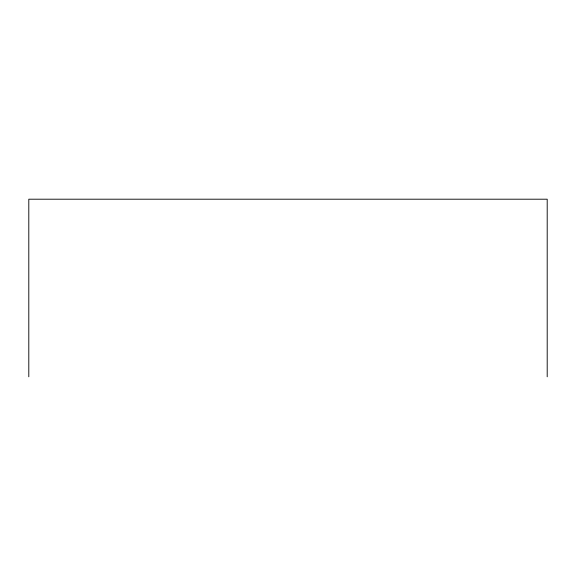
<?xml version="1.0" encoding="UTF-8"?>
<svg xmlns="http://www.w3.org/2000/svg" width="576" height="576" viewBox="0 0 576 576"><rect width="100%" height="100%" fill="white"/><g stroke="black" fill="none" stroke-linecap="round" stroke-linejoin="round"><path stroke-width="0.86" d="M547.2 376.798L547.2 199.202L28.8 199.202L28.8 376.798"/></g></svg>
